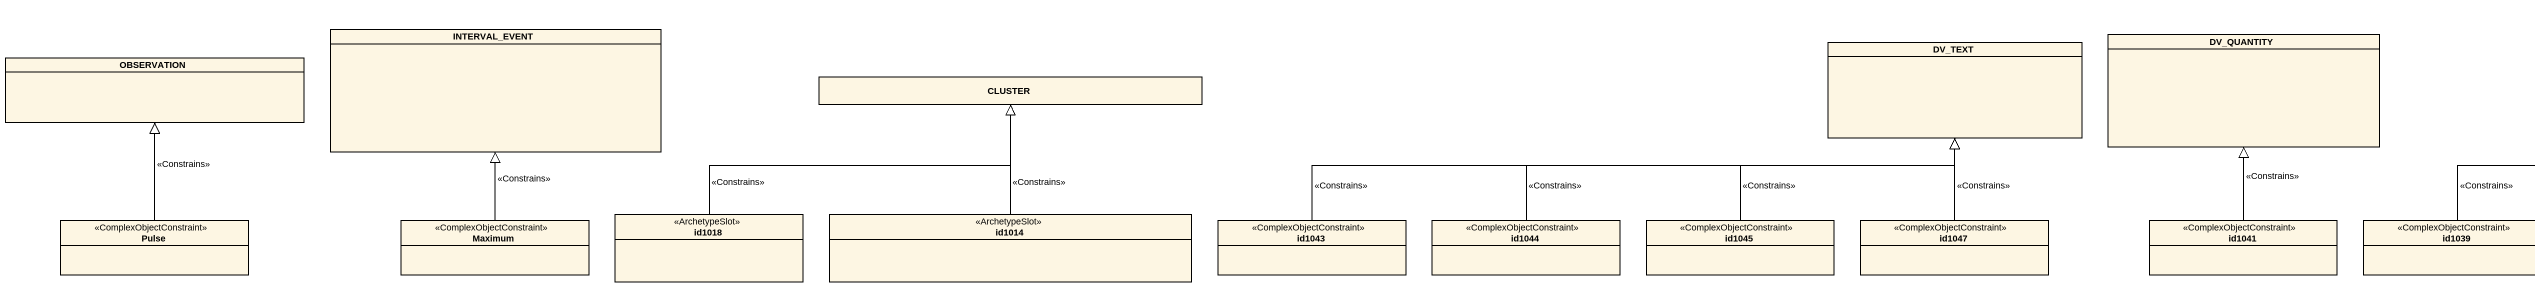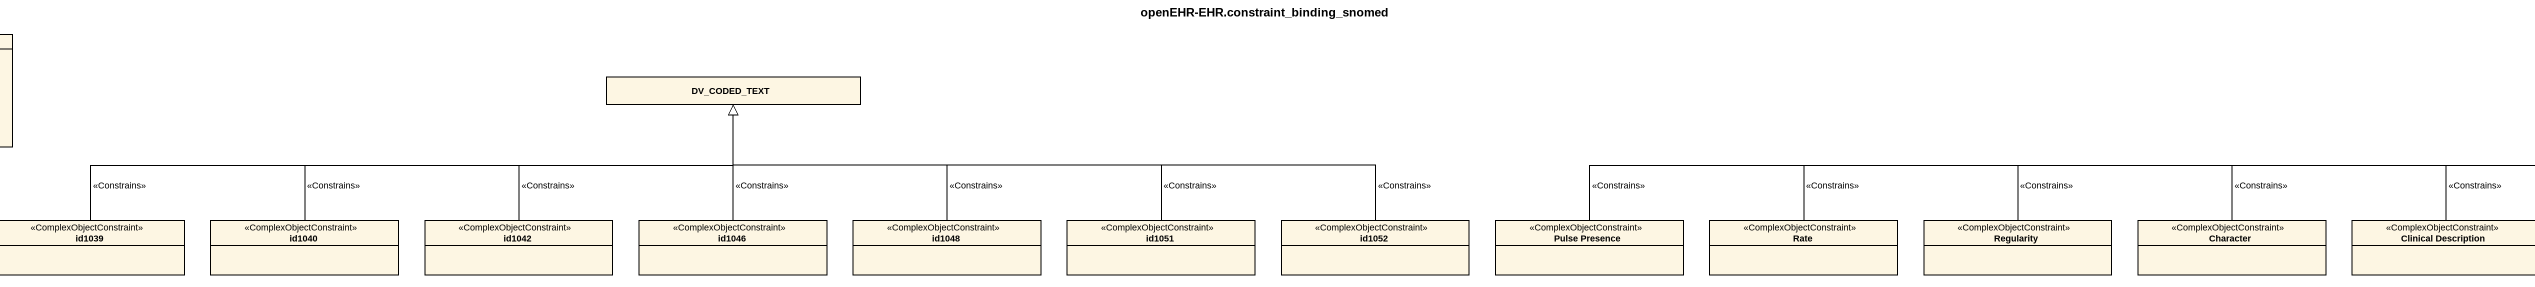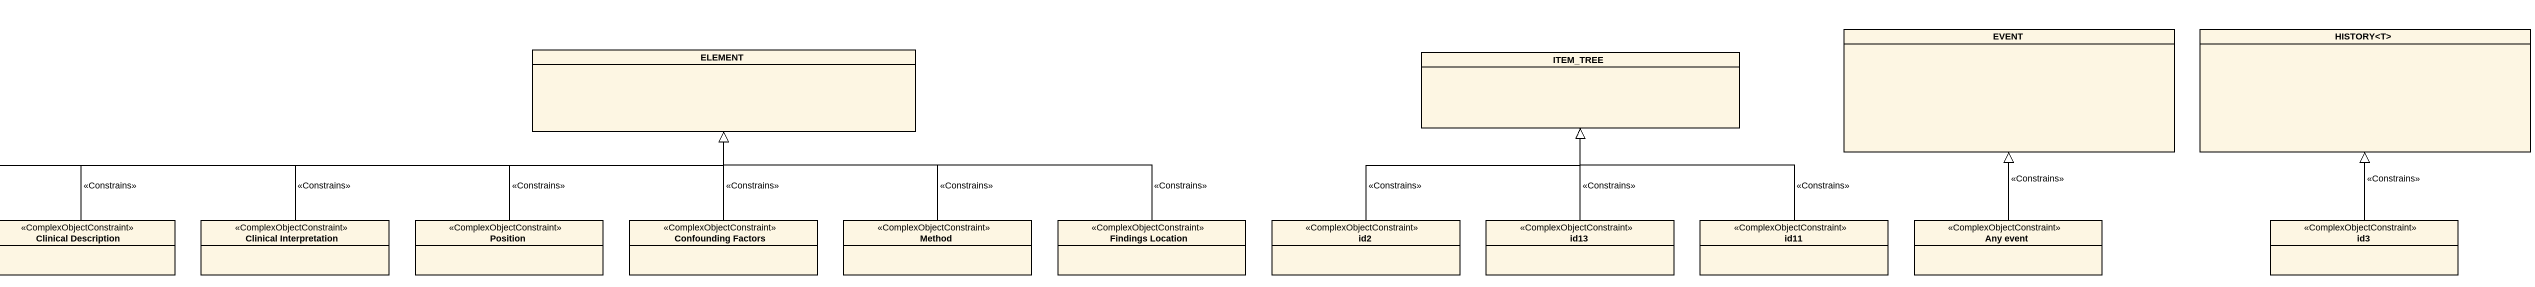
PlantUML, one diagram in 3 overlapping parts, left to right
@startuml
title openEHR-EHR.constraint_binding_snomed
hide circle
hide empty members
class INTERVAL_EVENT
class DV_QUANTITY
class EVENT
class "HISTORY<T>" as HISTORY_T
class OBSERVATION
class CLUSTER
class DV_TEXT
class DV_CODED_TEXT
class ELEMENT
class ITEM_TREE
class Pulse <<ComplexObjectConstraint>>
class Maximum <<ComplexObjectConstraint>>
class id1018 <<ArchetypeSlot>>
class id1014 <<ArchetypeSlot>>
class id1043 <<ComplexObjectConstraint>>
class id1044 <<ComplexObjectConstraint>>
class id1045 <<ComplexObjectConstraint>>
class id1047 <<ComplexObjectConstraint>>
class id1041 <<ComplexObjectConstraint>>
class id1039 <<ComplexObjectConstraint>>
class id1040 <<ComplexObjectConstraint>>
class id1042 <<ComplexObjectConstraint>>
class id1046 <<ComplexObjectConstraint>>
class id1048 <<ComplexObjectConstraint>>
class id1051 <<ComplexObjectConstraint>>
class id1052 <<ComplexObjectConstraint>>
class "Pulse Presence" as Pulse_Presence <<ComplexObjectConstraint>>
class Rate <<ComplexObjectConstraint>>
class Regularity <<ComplexObjectConstraint>>
class Character <<ComplexObjectConstraint>>
class "Clinical Description" as Clinical_Description <<ComplexObjectConstraint>>
class "Clinical Interpretation" as Clinical_Interpretation <<ComplexObjectConstraint>>
class Position <<ComplexObjectConstraint>>
class "Confounding Factors" as Confounding_Factors <<ComplexObjectConstraint>>
class Method <<ComplexObjectConstraint>>
class "Findings Location" as Findings_Location <<ComplexObjectConstraint>>
class id2 <<ComplexObjectConstraint>>
class id13 <<ComplexObjectConstraint>>
class id11 <<ComplexObjectConstraint>>
class "Any event" as Any_event <<ComplexObjectConstraint>>
class id3 <<ComplexObjectConstraint>>
Pulse -up-|> OBSERVATION : <<Constrains>>
Maximum -up-|> INTERVAL_EVENT : <<Constrains>>
id1018 -right-|> CLUSTER : <<Constrains>>
id1014 -up-|> CLUSTER : <<Constrains>>
id1043 -right-|> DV_TEXT : <<Constrains>>
id1044 -right-|> DV_TEXT : <<Constrains>>
id1045 -up-|> DV_TEXT : <<Constrains>>
id1047 -up-|> DV_TEXT : <<Constrains>>
id1041 -up-|> DV_QUANTITY : <<Constrains>>
id1039 -right-|> DV_CODED_TEXT : <<Constrains>>
id1040 -right-|> DV_CODED_TEXT : <<Constrains>>
id1042 -up-|> DV_CODED_TEXT : <<Constrains>>
id1046 -up-|> DV_CODED_TEXT : <<Constrains>>
id1048 -up-|> DV_CODED_TEXT : <<Constrains>>
id1051 -left-|> DV_CODED_TEXT : <<Constrains>>
id1052 -left-|> DV_CODED_TEXT : <<Constrains>>
Pulse_Presence -right-|> ELEMENT : <<Constrains>>
Rate -right-|> ELEMENT : <<Constrains>>
Regularity -right-|> ELEMENT : <<Constrains>>
Character -right-|> ELEMENT : <<Constrains>>
Clinical_Description -right-|> ELEMENT : <<Constrains>>
Clinical_Interpretation -right-|> ELEMENT : <<Constrains>>
Position -up-|> ELEMENT : <<Constrains>>
Confounding_Factors -up-|> ELEMENT : <<Constrains>>
Method -up-|> ELEMENT : <<Constrains>>
Findings_Location -left-|> ELEMENT : <<Constrains>>
id2 -up-|> ITEM_TREE : <<Constrains>>
id13 -up-|> ITEM_TREE : <<Constrains>>
id11 -up-|> ITEM_TREE : <<Constrains>>
Any_event -up-|> EVENT : <<Constrains>>
id3 -up-|> HISTORY_T : <<Constrains>>
@enduml
